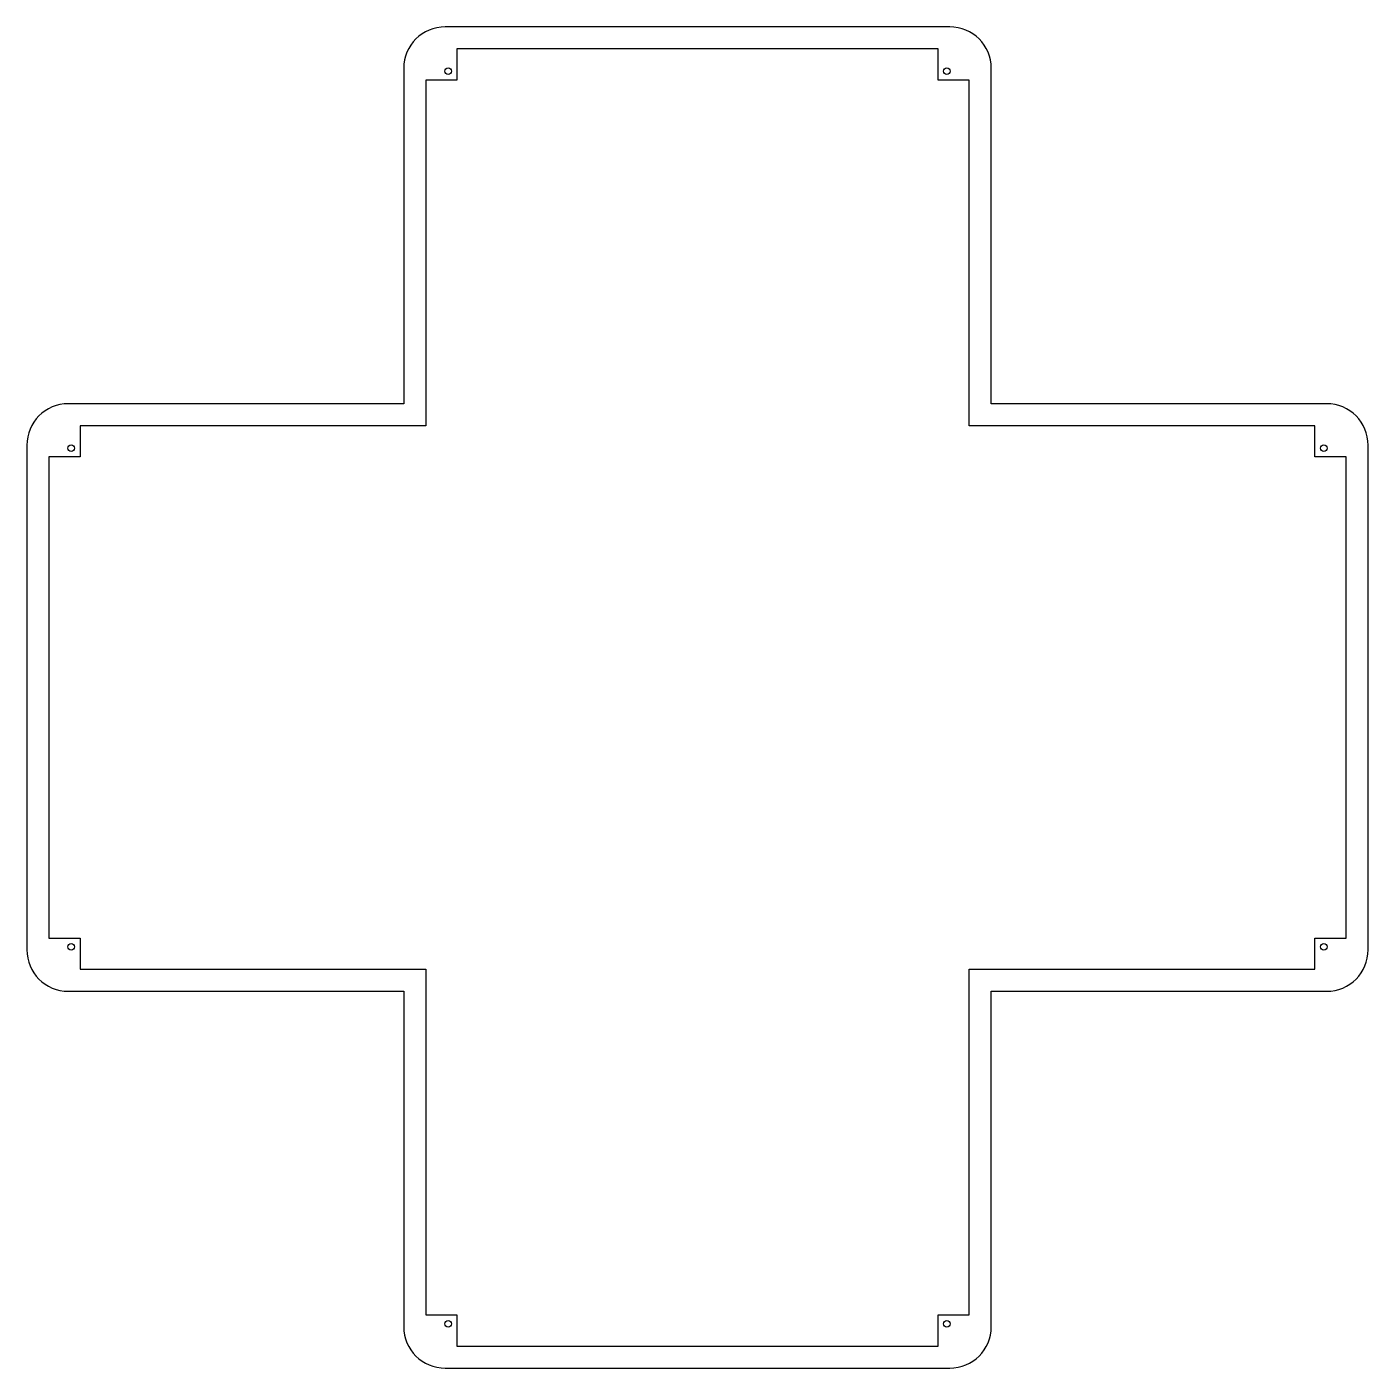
# Model space of a CAD drawing. Header units: millimetres. Extents: x -303 to 302, y -302 to 303.
import ezdxf

# ---------------------------------------------------------------- set-up
doc = ezdxf.new("R2010")
doc.units = ezdxf.units.MM

msp = doc.modelspace()

# ---------------------------------------------------------------- linework, layer by layer
at = {"color": 7, "linetype": 'Continuous', "lineweight": 25}
for p, q in [((113.764, 302.5), (-113.764, 302.5)), ((-108.5, 292.5), (-108.5, 278.5)), ((108.5, 292.5), (-108.5, 292.5)), ((108.5, 278.5), (108.5, 292.5)), ((-132.5, 283.764), (-132.5, 132.5)), ((-122.5, 278.5), (-122.5, 122.5)), ((-108.5, 278.5), (-122.5, 278.5)), ((122.5, 278.5), (108.5, 278.5)), ((122.5, 122.5), (122.5, 278.5)), ((132.5, 132.5), (132.5, 283.764)), ((-132.5, 132.5), (-283.764, 132.5)), ((283.764, 132.5), (132.5, 132.5)), ((-278.5, 122.5), (-278.5, 108.5)), ((-122.5, 122.5), (-278.5, 122.5)), ((278.5, 122.5), (122.5, 122.5)), ((278.5, 108.5), (278.5, 122.5)), ((-302.5, 113.764), (-302.5, -113.764)), ((302.5, -113.764), (302.5, 113.764)), ((-292.5, 108.5), (-292.5, -108.5)), ((-278.5, 108.5), (-292.5, 108.5)), ((292.5, 108.5), (278.5, 108.5)), ((292.5, -108.5), (292.5, 108.5)), ((-292.5, -108.5), (-278.5, -108.5)), ((-278.5, -108.5), (-278.5, -122.5)), ((278.5, -108.5), (292.5, -108.5)), ((278.5, -122.5), (278.5, -108.5)), ((-278.5, -122.5), (-122.5, -122.5)), ((-122.5, -122.5), (-122.5, -278.5)), ((122.5, -122.5), (278.5, -122.5)), ((122.5, -278.5), (122.5, -122.5)), ((-283.764, -132.5), (-132.5, -132.5)), ((-132.5, -132.5), (-132.5, -283.764)), ((132.5, -283.764), (132.5, -132.5)), ((132.5, -132.5), (283.764, -132.5)), ((-122.5, -278.5), (-108.5, -278.5)), ((-108.5, -278.5), (-108.5, -292.5)), ((108.5, -278.5), (122.5, -278.5)), ((108.5, -292.5), (108.5, -278.5)), ((-108.5, -292.5), (108.5, -292.5)), ((-113.764, -302.5), (113.764, -302.5))]:
    msp.add_line(p, q, dxfattribs=at)
for centre in [(-112.5, 282.5), (112.5, 282.5), (-282.5, 112.5), (282.5, 112.5), (-282.5, -112.5), (282.5, -112.5), (-112.5, -282.5), (112.5, -282.5)]:
    msp.add_circle(centre, 1.5, dxfattribs=at)
for centre, start, end in [((-113.764, 283.764), 90, 180), ((113.764, 283.764), 0, 90), ((-283.764, 113.764), 90, 180), ((283.764, 113.764), 0, 90), ((-283.764, -113.764), 180, 270), ((283.764, -113.764), 270, 0), ((-113.764, -283.764), 180, 270), ((113.764, -283.764), 270, 0)]:
    msp.add_arc(centre, 18.736, start, end, dxfattribs=at)

doc.saveas('drawing.dxf')
